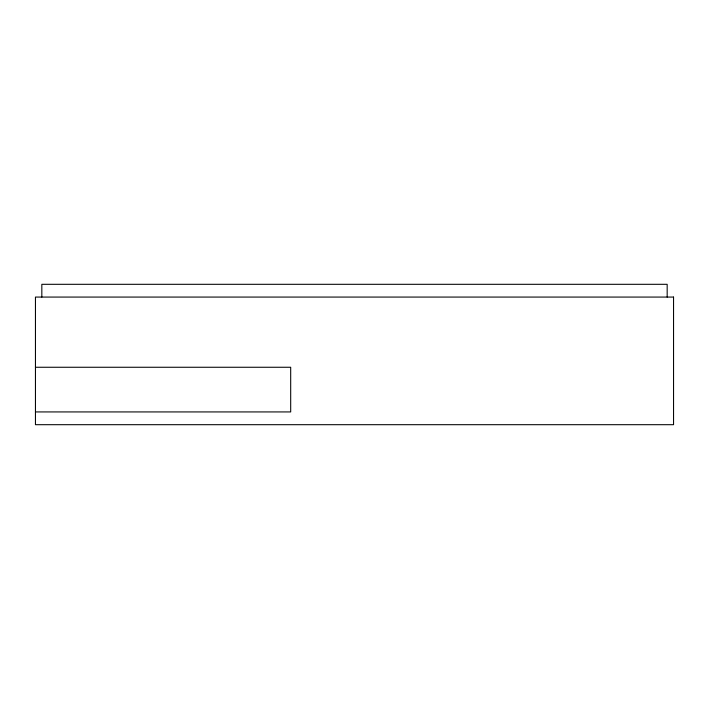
<?xml version="1.0" encoding="UTF-8"?>
<svg xmlns="http://www.w3.org/2000/svg" width="709" height="709" viewBox="0 0 709 709"><rect width="100%" height="100%" fill="white"/><g stroke="black" fill="none" stroke-linecap="round" stroke-linejoin="round"><path stroke-width="1.06" d="M35.45 367.262L290.69 367.262L290.69 411.929L35.45 411.929M667.169 297.071L667.169 284.309L41.831 284.309L41.831 297.071M673.55 297.071L35.45 297.071L35.45 424.691L673.55 424.691L673.55 297.071"/></g></svg>
